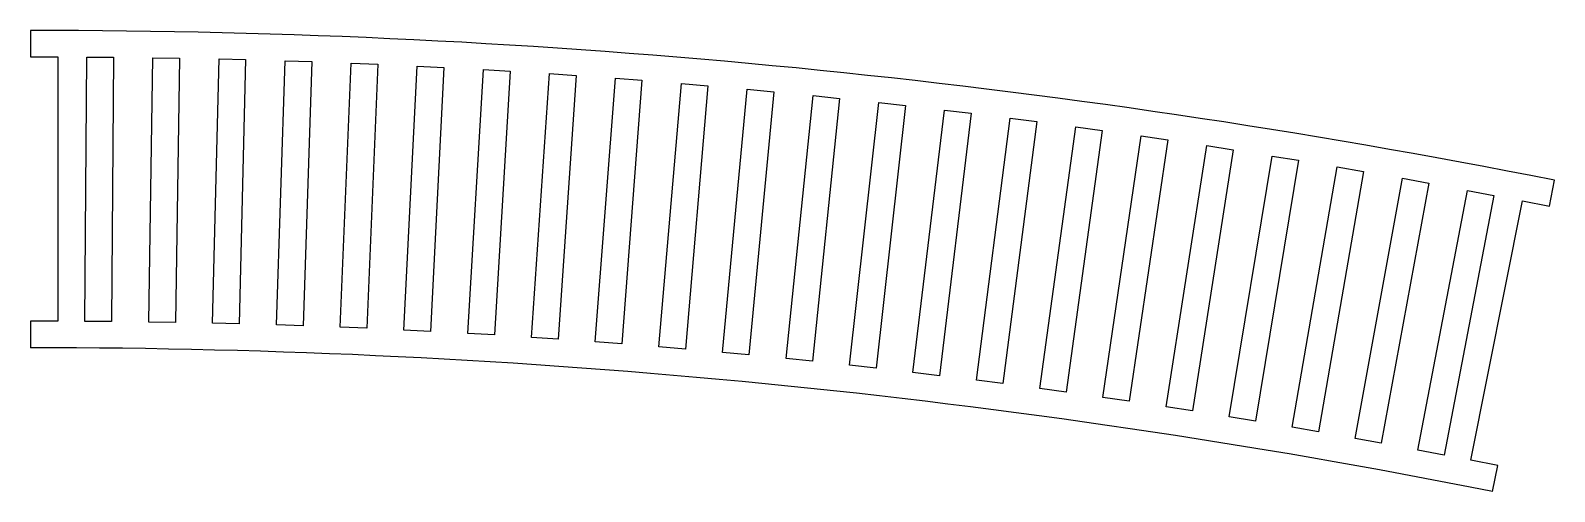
# Model space of a CAD drawing. Header units: millimetres. Extents: x -167 to 167, y -51 to 51.
import ezdxf

# ---------------------------------------------------------------- set-up
doc = ezdxf.new("R2010")
doc.units = ezdxf.units.MM
doc.layers.add('CUTOUTS', color=1, linetype='CONTINUOUS')
doc.layers.add('PERIMETER', color=5, linetype='CONTINUOUS')

msp = doc.modelspace()

# ---------------------------------------------------------------- linework, layer by layer
at = {"layer": 'CUTOUTS'}
for p, q in [((-155.26, -13.27), (-154.84, 44.78)), ((-154.84, 44.78), (-148.99, 44.74)), ((-148.99, 44.74), (-149.41, -13.31)), ((-141.25, -13.41), (-140.32, 44.64)), ((-140.32, 44.64), (-134.48, 44.54)), ((-134.48, 44.54), (-135.4, -13.5)), ((-127.24, -13.67), (-125.81, 44.37)), ((-125.81, 44.37), (-119.97, 44.22)), ((-119.97, 44.22), (-121.39, -13.81)), ((-113.23, -14.04), (-111.31, 43.97)), ((-111.31, 43.97), (-105.46, 43.78)), ((-105.46, 43.78), (-107.39, -14.24)), ((-99.23, -14.54), (-96.8, 43.45)), ((-96.8, 43.45), (-90.96, 43.21)), ((-90.96, 43.21), (-93.39, -14.79)), ((-85.24, -15.17), (-82.31, 42.81)), ((-82.31, 42.81), (-76.46, 42.51)), ((-76.46, 42.51), (-79.39, -15.46)), ((-71.24, -15.91), (-67.81, 42.04)), ((-67.81, 42.04), (-61.97, 41.69)), ((-61.97, 41.69), (-65.4, -16.25)), ((-57.26, -16.77), (-53.33, 41.14)), ((-53.33, 41.14), (-47.49, 40.75)), ((-47.49, 40.75), (-51.42, -17.17)), ((-43.28, -17.76), (-38.85, 40.12)), ((-38.85, 40.12), (-33.02, 39.68)), ((-33.02, 39.68), (-37.45, -18.2)), ((-29.32, -18.86), (-24.38, 38.98)), ((-24.38, 38.98), (-18.55, 38.48)), ((-18.55, 38.48), (-23.49, -19.36)), ((-15.36, -20.09), (-9.93, 37.71)), ((-9.93, 37.71), (-4.1, 37.16)), ((-4.1, 37.16), (-9.54, -20.63)), ((-1.41, -21.43), (4.52, 36.31)), ((10.34, 35.71), (4.41, -22.03)), ((4.52, 36.31), (10.34, 35.71)), ((12.52, -22.9), (18.95, 34.79)), ((24.77, 34.14), (18.33, -23.55)), ((18.95, 34.79), (24.77, 34.14)), ((26.44, -24.49), (33.37, 33.15)), ((39.18, 32.45), (32.25, -25.19)), ((33.37, 33.15), (39.18, 32.45)), ((40.35, -26.2), (47.78, 31.38)), ((53.58, 30.63), (46.15, -26.94)), ((47.78, 31.38), (53.58, 30.63)), ((54.24, -28.02), (62.16, 29.48)), ((67.96, 28.68), (60.03, -28.82)), ((62.16, 29.48), (67.96, 28.68)), ((68.11, -29.97), (76.54, 27.46)), ((76.54, 27.46), (82.32, 26.61)), ((82.32, 26.61), (73.9, -30.82)), ((81.97, -32.04), (90.89, 25.32)), ((96.67, 24.42), (87.75, -32.94)), ((90.89, 25.32), (96.67, 24.42)), ((95.81, -34.23), (105.22, 23.05)), ((111, 22.11), (101.58, -35.18)), ((105.22, 23.05), (111, 22.11)), ((109.63, -36.53), (119.54, 20.66)), ((119.54, 20.66), (125.3, 19.66)), ((125.3, 19.66), (115.39, -37.53)), ((123.43, -38.96), (133.83, 18.15)), ((139.59, 17.1), (129.18, -40.01)), ((133.83, 18.15), (139.59, 17.1)), ((137.21, -41.51), (148.1, 15.51)), ((153.85, 14.41), (142.95, -42.61)), ((148.1, 15.51), (153.85, 14.41)), ((-149.41, -13.31), (-155.26, -13.27)), ((-135.4, -13.5), (-141.25, -13.41)), ((-121.39, -13.81), (-127.24, -13.67)), ((-107.39, -14.24), (-113.23, -14.04)), ((-93.39, -14.79), (-99.23, -14.54)), ((-79.39, -15.46), (-85.24, -15.17)), ((-65.4, -16.25), (-71.24, -15.91)), ((-51.42, -17.17), (-57.26, -16.77)), ((-37.45, -18.2), (-43.28, -17.76)), ((-23.49, -19.36), (-29.32, -18.86)), ((-9.54, -20.63), (-15.36, -20.09)), ((4.41, -22.03), (-1.41, -21.43)), ((18.33, -23.55), (12.52, -22.9)), ((32.25, -25.19), (26.44, -24.49)), ((46.15, -26.94), (40.35, -26.2)), ((60.03, -28.82), (54.24, -28.02)), ((73.9, -30.82), (68.11, -29.97)), ((87.75, -32.94), (81.97, -32.04)), ((101.58, -35.18), (95.81, -34.23)), ((115.39, -37.53), (109.63, -36.53)), ((129.18, -40.01), (123.43, -38.96)), ((142.95, -42.61), (137.21, -41.51))]:
    msp.add_line(p, q, dxfattribs=at)
at = {"layer": 'PERIMETER'}
for p, q in [((-167.18, 50.62), (-167.18, 44.8)), ((-167.18, 44.8), (-161.18, 44.8)), ((-161.18, 44.8), (-161.18, -13.25)), ((166.06, 12.01), (167.19, 17.72)), ((148.86, -43.76), (160.18, 13.18)), ((160.18, 13.18), (166.06, 12.01)), ((-161.18, -13.25), (-167.18, -13.25)), ((-167.18, -13.25), (-167.18, -19.06)), ((154.75, -44.93), (148.86, -43.76)), ((153.61, -50.63), (154.75, -44.93))]:
    msp.add_line(p, q, dxfattribs=at)
for radius, start, end in [(1714.72, 78.75763, 90.00251), (1645.04, 78.75752, 90.00261)]:
    msp.add_arc((-167.11, -1664.1), radius, start, end, dxfattribs=at)

doc.saveas('drawing.dxf')
